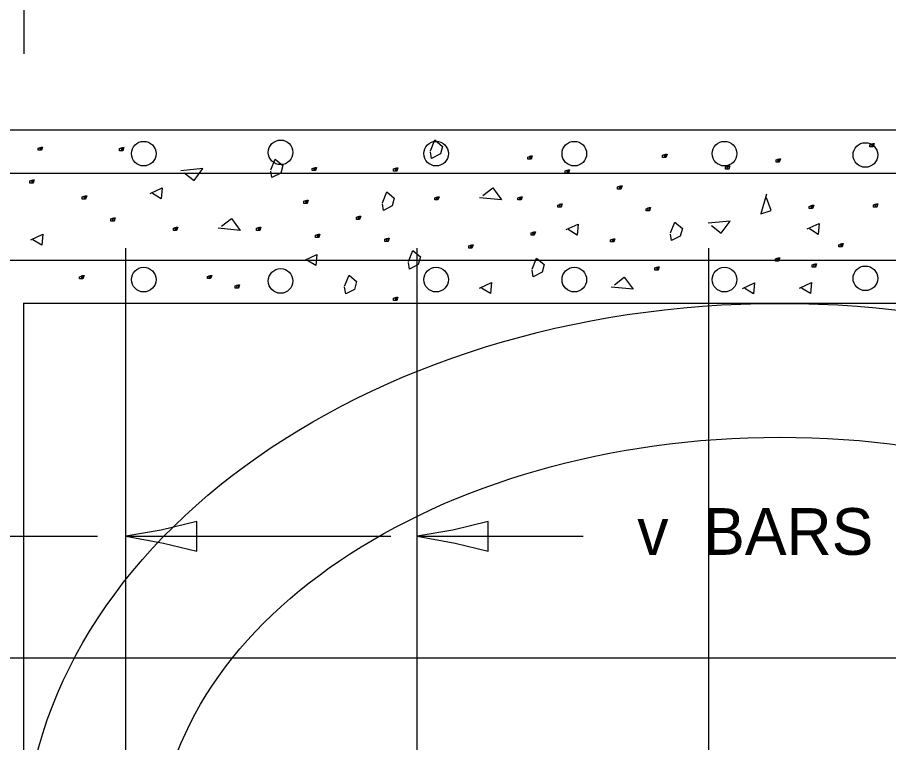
# Model space of a CAD drawing. Extents: x 2133490 to 2172050, y 2138301 to 2145980.
# Drawn here: x 2140599.1 to 2140711, y 2142327.5 to 2142420.6 of the extents above; entities that cross this region are included whole.
import ezdxf

# ---------------------------------------------------------------- set-up
doc = ezdxf.new("R2010")
doc.units = 0
for name, color, linetype in [('HS_Dimensions_and_Text', 7, 'Continuous'), ('HS_Pavement_Hidden', 7, 'Continuous'), ('ROW_Ex_Private_Boundary_Items', 7, 'Continuous'), ('ROW_Pr_Notes', 7, 'Continuous'), ('Topo_Ex_Bridge_Structures', 7, 'Continuous')]:
    doc.layers.add(name, color=color, linetype=linetype)

msp = doc.modelspace()

# ---------------------------------------------------------------- linework, layer by layer
at = {"layer": 'HS_Dimensions_and_Text'}
msp.add_line((2140599.97, 2142415.94), (2140599.97, 2142458.26), dxfattribs=at)
at = {"layer": 'HS_Pavement_Hidden'}
for major_axis, ratio in [((-97.15, 0), 0.734375), ((-79.95, 0), 0.677215)]:
    msp.add_ellipse((2140697.02, 2142312.55), major_axis=major_axis, ratio=ratio, dxfattribs=at)
at = {"layer": 'ROW_Ex_Private_Boundary_Items'}
for centre in [(2140615.32, 2142403.12), (2140632.9, 2142403.29), (2140652.88, 2142403.12), (2140670.63, 2142403.12), (2140689.92, 2142403.12), (2140708.02, 2142402.95), (2140615.32, 2142386.94), (2140632.9, 2142386.77), (2140652.88, 2142386.94), (2140670.63, 2142386.94), (2140689.92, 2142386.94), (2140708.02, 2142387.11)]:
    msp.add_circle(centre, 1.58, dxfattribs=at)
at = {"layer": 'ROW_Pr_Notes'}
for p, q in [((2140570.01, 2142406.16), (2140756.83, 2142406.16)), ((2140573.73, 2142400.6), (2140779.55, 2142400.6)), ((2140613.02, 2142267.52), (2140613.02, 2142390.98)), ((2140650.46, 2142267.52), (2140650.46, 2142390.98)), ((2140687.91, 2142267.52), (2140687.91, 2142390.98)), ((2140573.73, 2142389.46), (2140812.27, 2142389.46)), ((2140599.86, 2142383.9), (2140599.86, 2142258.41)), ((2140599.86, 2142383.9), (2140825.08, 2142383.9)), ((2140575.58, 2142353.98), (2140609.36, 2142353.98)), ((2140613.02, 2142353.98), (2140647.08, 2142353.98)), ((2140650.46, 2142353.98), (2140671.77, 2142353.98)), ((2140577.05, 2142338.38), (2140802.9, 2142338.38))]:
    msp.add_line(p, q, dxfattribs=at)
for points in [[(2140652.16, 2142403.5), (2140652.72, 2142404.91), (2140653.7, 2142404.06), (2140653.42, 2142403.08), (2140652.3, 2142402.52), (2140652.16, 2142403.36)], [(2140601.9, 2142403.83), (2140602.18, 2142403.97), (2140602.18, 2142403.55), (2140602.04, 2142403.55), (2140601.76, 2142403.55), (2140601.76, 2142403.55), (2140601.76, 2142403.83), (2140602.18, 2142403.97), (2140602.32, 2142403.97), (2140602.18, 2142403.55), (2140602.04, 2142403.55), (2140602.04, 2142403.97)], [(2140612.35, 2142403.78), (2140612.63, 2142403.92), (2140612.63, 2142403.49), (2140612.49, 2142403.49), (2140612.21, 2142403.49), (2140612.21, 2142403.49), (2140612.21, 2142403.78), (2140612.63, 2142403.92), (2140612.77, 2142403.92), (2140612.63, 2142403.49), (2140612.49, 2142403.49), (2140612.49, 2142403.92)], [(2140708.74, 2142404.27), (2140709.02, 2142404.41), (2140709.02, 2142403.99), (2140708.88, 2142403.99), (2140708.59, 2142403.99), (2140708.59, 2142403.99), (2140708.59, 2142404.27), (2140709.02, 2142404.41), (2140709.16, 2142404.41), (2140709.02, 2142403.99), (2140708.88, 2142403.99), (2140708.88, 2142404.41)], [(2140631.65, 2142401.03), (2140632.21, 2142402.43), (2140633.2, 2142401.59), (2140632.92, 2142400.6), (2140631.79, 2142400.04), (2140631.65, 2142400.88)], [(2140664.81, 2142402.69), (2140665.09, 2142402.83), (2140665.09, 2142402.41), (2140664.95, 2142402.41), (2140664.67, 2142402.41), (2140664.67, 2142402.41), (2140664.67, 2142402.69), (2140665.09, 2142402.83), (2140665.23, 2142402.83), (2140665.09, 2142402.41), (2140664.95, 2142402.41), (2140664.95, 2142402.83)], [(2140682.12, 2142402.92), (2140682.4, 2142403.07), (2140682.4, 2142402.64), (2140682.26, 2142402.64), (2140681.98, 2142402.64), (2140681.98, 2142402.64), (2140681.98, 2142402.92), (2140682.4, 2142403.07), (2140682.54, 2142403.07), (2140682.4, 2142402.64), (2140682.26, 2142402.64), (2140682.26, 2142403.07)], [(2140696.68, 2142402.31), (2140696.96, 2142402.45), (2140696.96, 2142402.03), (2140696.82, 2142402.03), (2140696.54, 2142402.03), (2140696.54, 2142402.03), (2140696.54, 2142402.31), (2140696.96, 2142402.45), (2140697.1, 2142402.45), (2140696.96, 2142402.03), (2140696.82, 2142402.03), (2140696.82, 2142402.45)], [(2140620.52, 2142400.65), (2140621.79, 2142399.66), (2140622.91, 2142401.21), (2140620.1, 2142400.93)], [(2140637.09, 2142401.22), (2140637.38, 2142401.36), (2140637.38, 2142400.94), (2140637.24, 2142400.94), (2140636.96, 2142400.94), (2140636.96, 2142400.94), (2140636.96, 2142401.22), (2140637.38, 2142401.36), (2140637.52, 2142401.36), (2140637.38, 2142400.94), (2140637.24, 2142400.94), (2140637.24, 2142401.36)], [(2140647.55, 2142401.17), (2140647.83, 2142401.31), (2140647.83, 2142400.88), (2140647.69, 2142400.88), (2140647.41, 2142400.88), (2140647.41, 2142400.88), (2140647.41, 2142401.17), (2140647.83, 2142401.31), (2140647.97, 2142401.31), (2140647.83, 2142400.88), (2140647.69, 2142400.88), (2140647.69, 2142401.31)], [(2140690.19, 2142401.43), (2140690.47, 2142401.57), (2140690.47, 2142401.15), (2140690.33, 2142401.15), (2140690.05, 2142401.15), (2140690.05, 2142401.15), (2140690.05, 2142401.43), (2140690.47, 2142401.57), (2140690.61, 2142401.57), (2140690.47, 2142401.15), (2140690.33, 2142401.15), (2140690.33, 2142401.57)], [(2140669.61, 2142400.91), (2140669.89, 2142401.05), (2140669.89, 2142400.63), (2140669.75, 2142400.63), (2140669.47, 2142400.63), (2140669.47, 2142400.63), (2140669.47, 2142400.91), (2140669.89, 2142401.05), (2140670.03, 2142401.05), (2140669.89, 2142400.63), (2140669.75, 2142400.63), (2140669.75, 2142401.05)], [(2140600.84, 2142399.61), (2140601.12, 2142399.75), (2140601.12, 2142399.32), (2140600.98, 2142399.32), (2140600.7, 2142399.32), (2140600.7, 2142399.32), (2140600.7, 2142399.61), (2140601.12, 2142399.75), (2140601.26, 2142399.75), (2140601.12, 2142399.32), (2140600.98, 2142399.32), (2140600.98, 2142399.75)], [(2140676.33, 2142398.86), (2140676.62, 2142399), (2140676.62, 2142398.58), (2140676.47, 2142398.58), (2140676.19, 2142398.58), (2140676.19, 2142398.58), (2140676.19, 2142398.86), (2140676.62, 2142399), (2140676.76, 2142399), (2140676.62, 2142398.58), (2140676.47, 2142398.58), (2140676.47, 2142399)], [(2140616.15, 2142398.01), (2140617.7, 2142398.71), (2140617.56, 2142397.3), (2140616.43, 2142398.01)], [(2140645.97, 2142396.82), (2140646.53, 2142398.23), (2140647.51, 2142397.39), (2140647.23, 2142396.4), (2140646.11, 2142395.83), (2140645.97, 2142396.68)], [(2140658.89, 2142397.74), (2140660.15, 2142398.72), (2140661.28, 2142397.17), (2140658.47, 2142397.46)], [(2140695.33, 2142397.91), (2140694.58, 2142395.37), (2140695.93, 2142395.82), (2140695.33, 2142397.46)], [(2140607.57, 2142397.56), (2140607.85, 2142397.7), (2140607.85, 2142397.28), (2140607.71, 2142397.28), (2140607.43, 2142397.28), (2140607.43, 2142397.28), (2140607.43, 2142397.56), (2140607.85, 2142397.7), (2140607.99, 2142397.7), (2140607.85, 2142397.28), (2140607.71, 2142397.28), (2140607.71, 2142397.7)], [(2140636.04, 2142397), (2140636.32, 2142397.14), (2140636.32, 2142396.71), (2140636.18, 2142396.71), (2140635.9, 2142396.71), (2140635.9, 2142396.71), (2140635.9, 2142397), (2140636.32, 2142397.14), (2140636.46, 2142397.14), (2140636.32, 2142396.71), (2140636.18, 2142396.71), (2140636.18, 2142397.14)], [(2140652.84, 2142397.46), (2140653.12, 2142397.59), (2140653.12, 2142397.17), (2140652.98, 2142397.17), (2140652.7, 2142397.17), (2140652.7, 2142397.17), (2140652.7, 2142397.46), (2140653.12, 2142397.59), (2140653.26, 2142397.59), (2140653.12, 2142397.17), (2140652.98, 2142397.17), (2140652.98, 2142397.59)], [(2140663.53, 2142397.46), (2140663.81, 2142397.59), (2140663.81, 2142397.17), (2140663.67, 2142397.17), (2140663.39, 2142397.17), (2140663.39, 2142397.17), (2140663.39, 2142397.46), (2140663.81, 2142397.59), (2140663.95, 2142397.59), (2140663.81, 2142397.17), (2140663.67, 2142397.17), (2140663.67, 2142397.59)], [(2140668.65, 2142396.52), (2140668.94, 2142396.66), (2140668.94, 2142396.23), (2140668.79, 2142396.23), (2140668.52, 2142396.23), (2140668.52, 2142396.23), (2140668.52, 2142396.52), (2140668.94, 2142396.66), (2140669.08, 2142396.66), (2140668.94, 2142396.23), (2140668.79, 2142396.23), (2140668.79, 2142396.66)], [(2140679.99, 2142396.05), (2140680.27, 2142396.19), (2140680.27, 2142395.76), (2140680.13, 2142395.76), (2140679.85, 2142395.76), (2140679.85, 2142395.76), (2140679.85, 2142396.05), (2140680.27, 2142396.19), (2140680.42, 2142396.19), (2140680.27, 2142395.76), (2140680.13, 2142395.76), (2140680.13, 2142396.19)], [(2140700.96, 2142396.35), (2140701.24, 2142396.49), (2140701.24, 2142396.07), (2140701.1, 2142396.07), (2140700.82, 2142396.07), (2140700.82, 2142396.07), (2140700.82, 2142396.35), (2140701.24, 2142396.49), (2140701.38, 2142396.49), (2140701.24, 2142396.07), (2140701.1, 2142396.07), (2140701.1, 2142396.49)], [(2140709.2, 2142396.53), (2140709.48, 2142396.68), (2140709.48, 2142396.25), (2140709.34, 2142396.25), (2140709.06, 2142396.25), (2140709.06, 2142396.25), (2140709.06, 2142396.53), (2140709.48, 2142396.68), (2140709.62, 2142396.68), (2140709.48, 2142396.25), (2140709.34, 2142396.25), (2140709.34, 2142396.68)], [(2140611.22, 2142394.74), (2140611.51, 2142394.88), (2140611.51, 2142394.46), (2140611.36, 2142394.46), (2140611.08, 2142394.46), (2140611.08, 2142394.46), (2140611.08, 2142394.74), (2140611.51, 2142394.88), (2140611.65, 2142394.88), (2140611.51, 2142394.46), (2140611.36, 2142394.46), (2140611.36, 2142394.88)], [(2140625.32, 2142393.82), (2140626.59, 2142394.81), (2140627.71, 2142393.26), (2140624.9, 2142393.54)], [(2140642.77, 2142394.95), (2140643.05, 2142395.09), (2140643.05, 2142394.67), (2140642.91, 2142394.67), (2140642.63, 2142394.67), (2140642.63, 2142394.67), (2140642.63, 2142394.95), (2140643.05, 2142395.09), (2140643.19, 2142395.09), (2140643.05, 2142394.67), (2140642.91, 2142394.67), (2140642.91, 2142395.09)], [(2140619.27, 2142393.54), (2140619.55, 2142393.68), (2140619.55, 2142393.26), (2140619.41, 2142393.26), (2140619.13, 2142393.26), (2140619.13, 2142393.26), (2140619.13, 2142393.54), (2140619.55, 2142393.68), (2140619.69, 2142393.68), (2140619.55, 2142393.26), (2140619.41, 2142393.26), (2140619.41, 2142393.68)], [(2140629.96, 2142393.54), (2140630.24, 2142393.68), (2140630.24, 2142393.26), (2140630.1, 2142393.26), (2140629.82, 2142393.26), (2140629.82, 2142393.26), (2140629.82, 2142393.54), (2140630.24, 2142393.68), (2140630.38, 2142393.68), (2140630.24, 2142393.26), (2140630.1, 2142393.26), (2140630.1, 2142393.68)], [(2140669.58, 2142393.37), (2140671.13, 2142394.08), (2140670.99, 2142392.67), (2140669.86, 2142393.37)], [(2140682.98, 2142392.93), (2140683.54, 2142394.34), (2140684.52, 2142393.5), (2140684.24, 2142392.51), (2140683.12, 2142391.95), (2140682.98, 2142392.79)], [(2140688.24, 2142393.9), (2140689.51, 2142392.91), (2140690.64, 2142394.46), (2140687.82, 2142394.18)], [(2140700.56, 2142393.45), (2140702.1, 2142394.16), (2140701.96, 2142392.75), (2140700.84, 2142393.45)], [(2140600.81, 2142392.07), (2140602.36, 2142392.77), (2140602.22, 2142391.36), (2140601.09, 2142392.07)], [(2140637.53, 2142392.63), (2140637.81, 2142392.78), (2140637.81, 2142392.35), (2140637.67, 2142392.35), (2140637.39, 2142392.35), (2140637.39, 2142392.35), (2140637.39, 2142392.63), (2140637.81, 2142392.78), (2140637.95, 2142392.78), (2140637.81, 2142392.35), (2140637.67, 2142392.35), (2140637.67, 2142392.78)], [(2140646.42, 2142392.14), (2140646.7, 2142392.28), (2140646.7, 2142391.85), (2140646.56, 2142391.85), (2140646.28, 2142391.85), (2140646.28, 2142391.85), (2140646.28, 2142392.14), (2140646.7, 2142392.28), (2140646.85, 2142392.28), (2140646.7, 2142391.85), (2140646.56, 2142391.85), (2140646.56, 2142392.28)], [(2140665.21, 2142392.95), (2140665.49, 2142393.09), (2140665.49, 2142392.66), (2140665.35, 2142392.66), (2140665.07, 2142392.66), (2140665.07, 2142392.66), (2140665.07, 2142392.95), (2140665.49, 2142393.09), (2140665.64, 2142393.09), (2140665.49, 2142392.66), (2140665.35, 2142392.66), (2140665.35, 2142393.09)], [(2140657.2, 2142391.26), (2140657.48, 2142391.4), (2140657.48, 2142390.98), (2140657.34, 2142390.98), (2140657.06, 2142390.98), (2140657.06, 2142390.98), (2140657.06, 2142391.26), (2140657.48, 2142391.4), (2140657.62, 2142391.4), (2140657.48, 2142390.98), (2140657.34, 2142390.98), (2140657.34, 2142391.4)], [(2140675.43, 2142392.06), (2140675.71, 2142392.2), (2140675.71, 2142391.78), (2140675.58, 2142391.78), (2140675.29, 2142391.78), (2140675.29, 2142391.78), (2140675.29, 2142392.06), (2140675.71, 2142392.2), (2140675.85, 2142392.2), (2140675.71, 2142391.78), (2140675.58, 2142391.78), (2140675.58, 2142392.2)], [(2140704.76, 2142391.43), (2140705.04, 2142391.57), (2140705.04, 2142391.14), (2140704.89, 2142391.14), (2140704.61, 2142391.14), (2140704.61, 2142391.14), (2140704.61, 2142391.43), (2140705.04, 2142391.57), (2140705.18, 2142391.57), (2140705.04, 2142391.14), (2140704.89, 2142391.14), (2140704.89, 2142391.57)], [(2140636.01, 2142389.46), (2140637.56, 2142390.16), (2140637.42, 2142388.76), (2140636.29, 2142389.46)], [(2140649.32, 2142389.29), (2140649.88, 2142390.7), (2140650.87, 2142389.85), (2140650.59, 2142388.87), (2140649.46, 2142388.3), (2140649.32, 2142389.15)], [(2140665.22, 2142388.3), (2140665.78, 2142389.71), (2140666.77, 2142388.87), (2140666.49, 2142387.88), (2140665.36, 2142387.32), (2140665.22, 2142388.16)], [(2140696.6, 2142389.6), (2140696.88, 2142389.74), (2140696.88, 2142389.32), (2140696.73, 2142389.32), (2140696.46, 2142389.32), (2140696.46, 2142389.32), (2140696.46, 2142389.6), (2140696.88, 2142389.74), (2140697.02, 2142389.74), (2140696.88, 2142389.32), (2140696.73, 2142389.32), (2140696.73, 2142389.74)], [(2140701.32, 2142388.83), (2140701.6, 2142388.97), (2140701.6, 2142388.55), (2140701.46, 2142388.55), (2140701.18, 2142388.55), (2140701.18, 2142388.55), (2140701.18, 2142388.83), (2140701.6, 2142388.97), (2140701.74, 2142388.97), (2140701.6, 2142388.55), (2140701.46, 2142388.55), (2140701.46, 2142388.97)], [(2140681.12, 2142388.45), (2140681.4, 2142388.59), (2140681.4, 2142388.16), (2140681.26, 2142388.16), (2140680.98, 2142388.16), (2140680.98, 2142388.16), (2140680.98, 2142388.45), (2140681.4, 2142388.59), (2140681.54, 2142388.59), (2140681.4, 2142388.16), (2140681.26, 2142388.16), (2140681.26, 2142388.59)], [(2140607.23, 2142387.31), (2140607.51, 2142387.45), (2140607.51, 2142387.03), (2140607.37, 2142387.03), (2140607.08, 2142387.03), (2140607.08, 2142387.03), (2140607.08, 2142387.31), (2140607.51, 2142387.45), (2140607.65, 2142387.45), (2140607.51, 2142387.03), (2140607.37, 2142387.03), (2140607.37, 2142387.45)], [(2140623.63, 2142387.35), (2140623.91, 2142387.49), (2140623.91, 2142387.07), (2140623.77, 2142387.07), (2140623.49, 2142387.07), (2140623.49, 2142387.07), (2140623.49, 2142387.35), (2140623.91, 2142387.49), (2140624.05, 2142387.49), (2140623.91, 2142387.07), (2140623.77, 2142387.07), (2140623.77, 2142387.49)], [(2140641.13, 2142386.11), (2140641.69, 2142387.52), (2140642.67, 2142386.68), (2140642.39, 2142385.69), (2140641.27, 2142385.13), (2140641.13, 2142385.97)], [(2140675.78, 2142386.27), (2140677.05, 2142387.25), (2140678.17, 2142385.7), (2140675.36, 2142385.98)], [(2140627.2, 2142386.13), (2140627.49, 2142386.27), (2140627.49, 2142385.85), (2140627.34, 2142385.85), (2140627.06, 2142385.85), (2140627.06, 2142385.85), (2140627.06, 2142386.13), (2140627.49, 2142386.27), (2140627.63, 2142386.27), (2140627.49, 2142385.85), (2140627.34, 2142385.85), (2140627.34, 2142386.27)], [(2140658.44, 2142385.86), (2140659.99, 2142386.56), (2140659.85, 2142385.15), (2140658.72, 2142385.86)], [(2140692.24, 2142385.8), (2140693.79, 2142386.51), (2140693.65, 2142385.1), (2140692.52, 2142385.8)], [(2140699.55, 2142385.85), (2140701.1, 2142386.56), (2140700.96, 2142385.15), (2140699.83, 2142385.85)], [(2140647.55, 2142384.54), (2140647.83, 2142384.68), (2140647.83, 2142384.25), (2140647.69, 2142384.25), (2140647.41, 2142384.25), (2140647.41, 2142384.25), (2140647.41, 2142384.54), (2140647.83, 2142384.68), (2140647.97, 2142384.68), (2140647.83, 2142384.25), (2140647.69, 2142384.25), (2140647.69, 2142384.68)]]:
    msp.add_lwpolyline(points, dxfattribs=at)
at = {"layer": 'Topo_Ex_Bridge_Structures'}
for points in [[(2140622.12, 2142352.07), (2140622.12, 2142353.98), (2140622.12, 2142355.88), (2140617.57, 2142354.77), (2140613.02, 2142353.98), (2140617.87, 2142353.09)], [(2140659.56, 2142352.07), (2140659.57, 2142353.98), (2140659.57, 2142355.88), (2140655.01, 2142354.77), (2140650.46, 2142353.98), (2140655.32, 2142353.09)]]:
    msp.add_lwpolyline(points, close=True, dxfattribs=at)

# ---------------------------------------------------------------- texts
at = {"layer": 'HS_Dimensions_and_Text'}
msp.add_text('v  BARS', height=6, dxfattribs=at).set_placement((2140678.72, 2142351.59))

doc.saveas('drawing.dxf')
